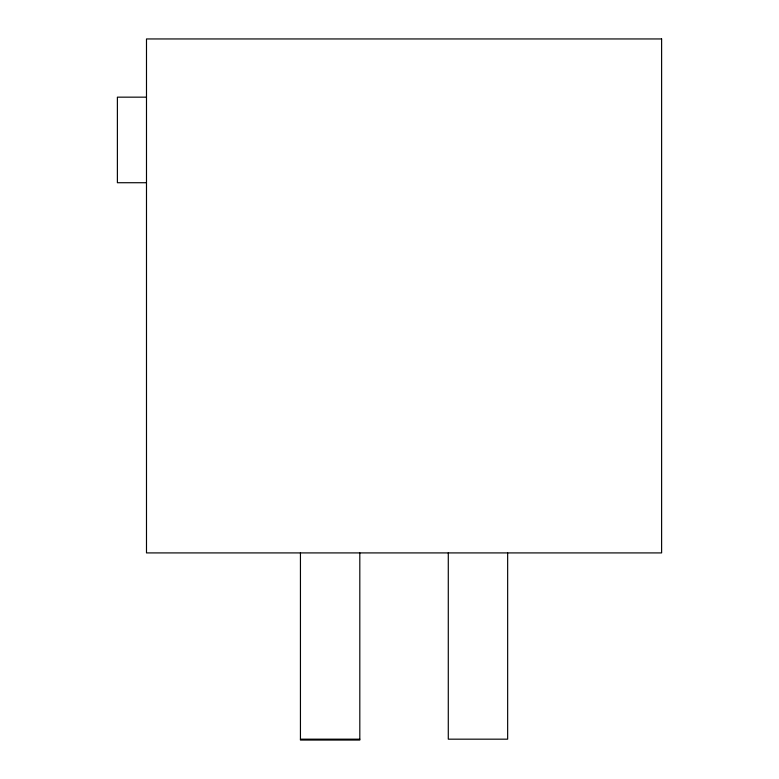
<?xml version="1.0" encoding="UTF-8"?>
<svg xmlns="http://www.w3.org/2000/svg" width="779" height="779" viewBox="0 0 779 779"><rect width="100%" height="100%" fill="white"/><g stroke="black" fill="none" stroke-linecap="round" stroke-linejoin="round"><path stroke-width="1.17" d="M146.491 97.161L117.386 97.161L117.386 182.724L146.491 182.724M300.441 739.174L359.81 739.174M507.655 552.915L507.655 739.174L448.285 739.174L448.285 552.915M359.81 552.915L359.81 740.05L300.441 740.05L300.441 552.915M661.614 38.95L146.491 38.95L146.491 552.915L661.614 552.915L661.614 38.95"/></g></svg>
